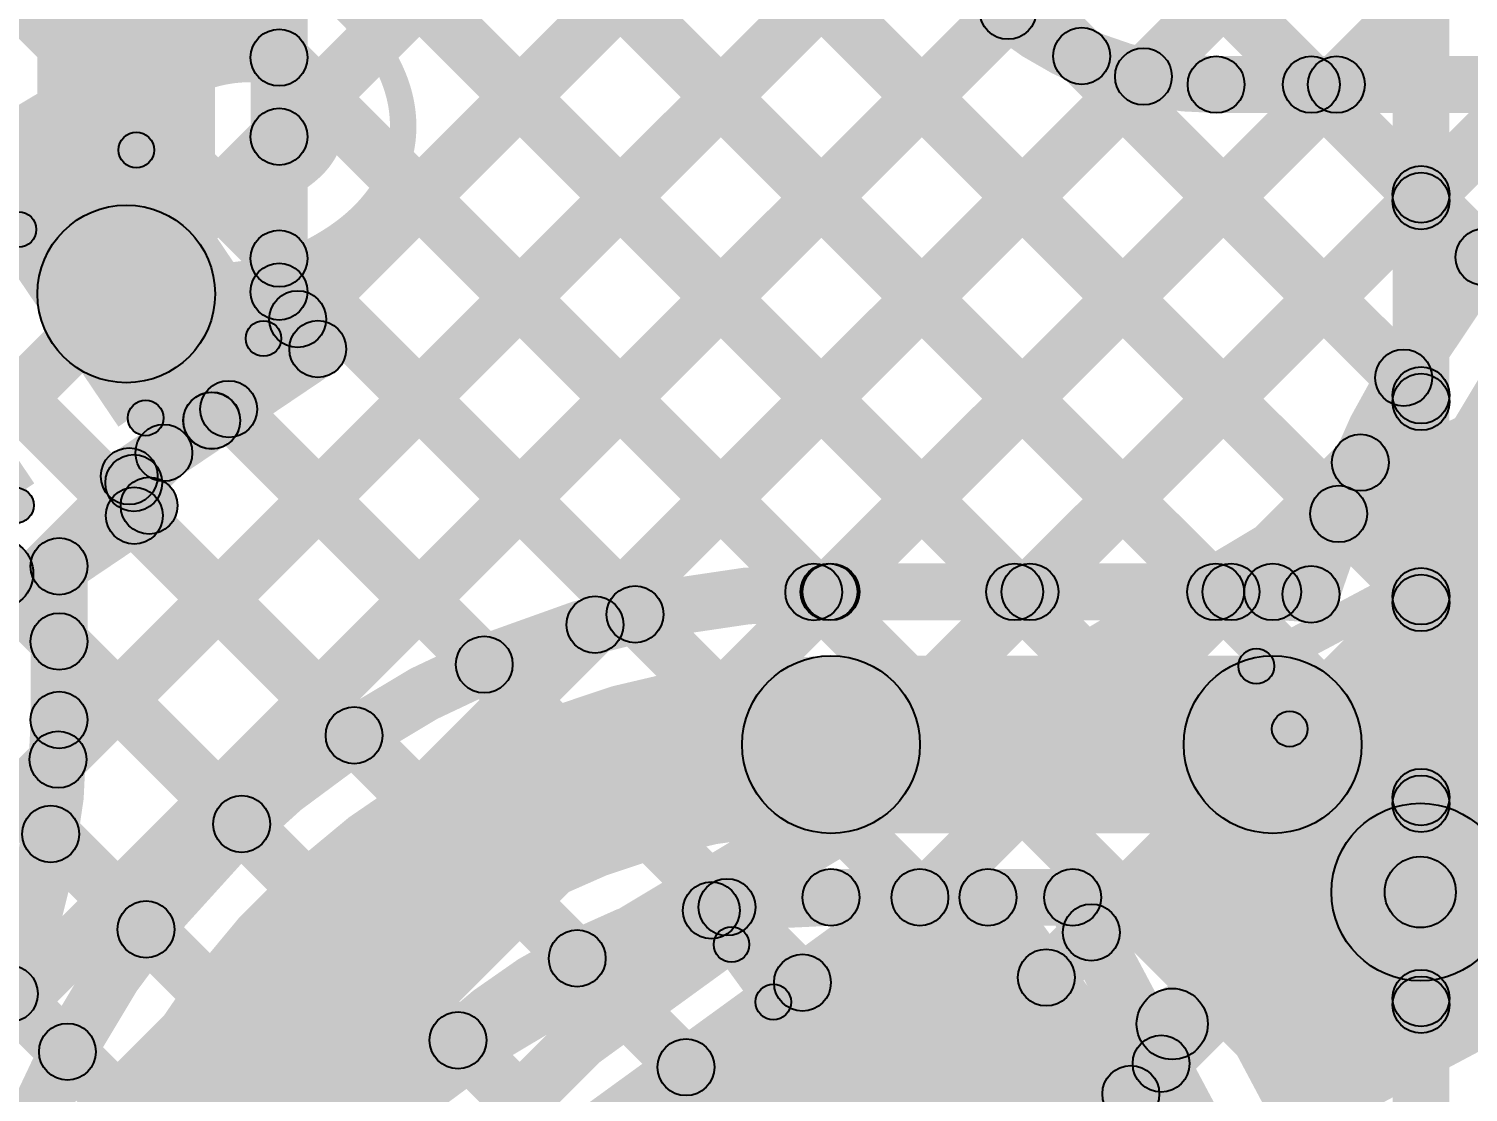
# Model space of a CAD drawing. Header units: millimetres. Extents: x -2.17 to 2.17, y -2.17 to 2.17.
# Drawn here: x -0.9004 to -0.6979, y 1.2414 to 1.3911 of the extents above; entities that cross this region are included whole.
import ezdxf

# ---------------------------------------------------------------- set-up
doc = ezdxf.new("R2010")
doc.units = ezdxf.units.MM
doc.header["$MEASUREMENT"] = 0
for name, color, linetype in [('BottomLayer', 5, 'Continuous'), ('Mechanical2', 216, 'Continuous'), ('TopLayer', 1, 'Continuous'), ('TopOverlay', 2, 'Continuous'), ('TopPaste', 8, 'Continuous'), ('TopSolder', 216, 'Continuous')]:
    doc.layers.add(name, color=color, linetype=linetype)

# ---------------------------------------------------------------- blocks, each defined once
blk = doc.blocks.new('WS2812B_M____168')
at = {"layer": 'TopLayer'}
blk.add_hatch(color=1, dxfattribs=at).paths.add_polyline_path([(0.03503945, -0.01141735), (0.09409455, -0.01141735), (0.09409455, -0.05078745), (0.03503945, -0.05078745)])
at = {"layer": 'TopOverlay'}
h = blk.add_hatch(color=2, dxfattribs=at)
edge = h.paths.add_edge_path()
edge.add_arc((0.0699998, -0.0600001), 0.0025, 0, 360)
for points in [[(0.07250019999799999, -0.07000000000000008), (0.06750020000200001, -0.07000019999999992), (0.06749980000200001, -0.06000019999999992), (0.07249979999799999, -0.06000000000000008)], [(0.07000019821428954, -0.06750010000000065), (0.07000020178571045, -0.07250009999999936), (-0.07000009821428954, -0.07250019999999936), (-0.07000010178571045, -0.06750020000000063)]]:
    blk.add_hatch(color=2, dxfattribs=at).paths.add_polyline_path(points)
h = blk.add_hatch(color=2, dxfattribs=at)
edge = h.paths.add_edge_path()
edge.add_arc((0.0700002, -0.0700001), 0.0025, 0, 360)
h = blk.add_hatch(color=2, dxfattribs=at)
edge = h.paths.add_edge_path()
edge.add_arc((0.0700002, -0.0700001), 0.0025, 0, 360)
at = {"layer": 'TopPaste'}
blk.add_hatch(color=8, dxfattribs=at).paths.add_polyline_path([(0.03503945, -0.01141735), (0.09409455, -0.01141735), (0.09409455, -0.05078745), (0.03503945, -0.05078745)])
at = {"layer": 'TopSolder'}
blk.add_hatch(color=216, dxfattribs=at).paths.add_polyline_path([(0.03103945, -0.00741735), (0.09809455, -0.00741735), (0.09809455, -0.05478745), (0.03103945, -0.05478745)])
at = {"layer": 'TopOverlay'}
for centre in [(0.0699998, -0.0600001), (0.0700002, -0.0700001), (0.0700002, -0.0700001)]:
    blk.add_circle(centre, 0.0025, dxfattribs=at)
blk = doc.blocks.new('WS2812B_M____169')
at = {"layer": 'TopLayer'}
blk.add_hatch(color=1, dxfattribs=at).paths.add_polyline_path([(-0.09409435, -0.01141735), (-0.03503925, -0.01141735), (-0.03503925, -0.05078745), (-0.09409435, -0.05078745)])
at = {"layer": 'TopOverlay'}
h = blk.add_hatch(color=2, dxfattribs=at)
edge = h.paths.add_edge_path()
edge.add_arc((-0.07, -0.06), 0.0025, 0, 360)
for points in [[(-0.067499900000125, -0.069999975), (-0.07249989999987501, -0.070000025), (-0.07249999999987501, -0.060000025), (-0.067500000000125, -0.059999975)], [(0.06999999821428443, -0.06749990000000064), (0.07000000178571557, -0.07249989999999935), (-0.06999989821428444, -0.07249999999999936), (-0.06999990178571557, -0.06750000000000064)]]:
    blk.add_hatch(color=2, dxfattribs=at).paths.add_polyline_path(points)
h = blk.add_hatch(color=2, dxfattribs=at)
edge = h.paths.add_edge_path()
edge.add_arc((-0.0699999, -0.07), 0.0025, 0, 360)
h = blk.add_hatch(color=2, dxfattribs=at)
edge = h.paths.add_edge_path()
edge.add_arc((-0.0699999, -0.07), 0.0025, 0, 360)
at = {"layer": 'TopPaste'}
blk.add_hatch(color=8, dxfattribs=at).paths.add_polyline_path([(-0.09409435, -0.01141735), (-0.03503925, -0.01141735), (-0.03503925, -0.05078745), (-0.09409435, -0.05078745)])
at = {"layer": 'TopSolder'}
blk.add_hatch(color=216, dxfattribs=at).paths.add_polyline_path([(-0.09809435, -0.00741735), (-0.03103925, -0.00741735), (-0.03103925, -0.05478745), (-0.09809435, -0.05478745)])
at = {"layer": 'TopOverlay'}
for centre in [(-0.07, -0.06), (-0.0699999, -0.07), (-0.0699999, -0.07)]:
    blk.add_circle(centre, 0.0025, dxfattribs=at)
blk = doc.blocks.new('C__0402_293')
at = {"layer": 'TopLayer'}
for points in [[(-0.0275, -0.0125), (-0.0275, 0.0125), (-0.009499999999999998, 0.0125), (-0.009500000000000001, -0.0125)], [(0.009499999999999998, -0.0125), (0.009500000000000001, 0.0125), (0.0275, 0.0125), (0.0275, -0.0125)]]:
    blk.add_hatch(color=1, dxfattribs=at).paths.add_polyline_path(points)
at = {"layer": 'TopOverlay'}
h = blk.add_hatch(color=2, dxfattribs=at)
edge = h.paths.add_edge_path()
edge.add_arc((-0.0310001, 0.016), 0.0025, 0, 360)
h = blk.add_hatch(color=2, dxfattribs=at)
edge = h.paths.add_edge_path()
edge.add_arc((-0.0310001, 0.016), 0.0025, 0, 360)
for points in [[(-0.0310001, 0.0135), (-0.0310001, 0.0185), (-0.011, 0.0185), (-0.011, 0.0135)], [(0.011, 0.0135), (0.011, 0.0185), (0.031, 0.0185), (0.031, 0.0135)], [(-0.03350009999998779, 0.0159999921875), (-0.02850010000001221, 0.0160000078125), (-0.02850000000001221, -0.0159999921875), (-0.0334999999999878, -0.0160000078125)], [(0.02850000000001221, 0.0159999921875), (0.0334999999999878, 0.0160000078125), (0.03350009999998779, -0.0159999921875), (0.02850010000001221, -0.0160000078125)], [(-0.031, -0.0185), (-0.031, -0.0135), (-0.011, -0.0135), (-0.011, -0.0185)], [(0.011, -0.0185), (0.011, -0.0135), (0.0310001, -0.0135), (0.0310001, -0.0185)]]:
    blk.add_hatch(color=2, dxfattribs=at).paths.add_polyline_path(points)
h = blk.add_hatch(color=2, dxfattribs=at)
edge = h.paths.add_edge_path()
edge.add_arc((-0.011, 0.016), 0.0025, 0, 360)
h = blk.add_hatch(color=2, dxfattribs=at)
edge = h.paths.add_edge_path()
edge.add_arc((0.011, 0.016), 0.0025, 0, 360)
h = blk.add_hatch(color=2, dxfattribs=at)
edge = h.paths.add_edge_path()
edge.add_arc((0.031, 0.016), 0.0025, 0, 360)
h = blk.add_hatch(color=2, dxfattribs=at)
edge = h.paths.add_edge_path()
edge.add_arc((0.031, 0.016), 0.0025, 0, 360)
h = blk.add_hatch(color=2, dxfattribs=at)
edge = h.paths.add_edge_path()
edge.add_arc((-0.031, -0.016), 0.0025, 0, 360)
h = blk.add_hatch(color=2, dxfattribs=at)
edge = h.paths.add_edge_path()
edge.add_arc((-0.031, -0.016), 0.0025, 0, 360)
h = blk.add_hatch(color=2, dxfattribs=at)
edge = h.paths.add_edge_path()
edge.add_arc((-0.011, -0.016), 0.0025, 0, 360)
h = blk.add_hatch(color=2, dxfattribs=at)
edge = h.paths.add_edge_path()
edge.add_arc((0.011, -0.016), 0.0025, 0, 360)
h = blk.add_hatch(color=2, dxfattribs=at)
edge = h.paths.add_edge_path()
edge.add_arc((0.0310001, -0.016), 0.0025, 0, 360)
h = blk.add_hatch(color=2, dxfattribs=at)
edge = h.paths.add_edge_path()
edge.add_arc((0.0310001, -0.016), 0.0025, 0, 360)
at = {"layer": 'TopPaste'}
for points in [[(-0.0275, -0.0125), (-0.0275, 0.0125), (-0.009499999999999998, 0.0125), (-0.009500000000000001, -0.0125)], [(0.009499999999999998, -0.0125), (0.009500000000000001, 0.0125), (0.0275, 0.0125), (0.0275, -0.0125)]]:
    blk.add_hatch(color=8, dxfattribs=at).paths.add_polyline_path(points)
at = {"layer": 'TopSolder'}
for points in [[(-0.0298622, -0.0148622), (-0.0298622, 0.0148622), (-0.007137799999999999, 0.0148622), (-0.007137800000000001, -0.0148622)], [(0.007137799999999999, -0.0148622), (0.007137800000000001, 0.0148622), (0.0298622, 0.0148622), (0.0298622, -0.0148622)]]:
    blk.add_hatch(color=216, dxfattribs=at).paths.add_polyline_path(points)
at = {"layer": 'TopOverlay'}
for centre in [(-0.0310001, 0.016), (-0.0310001, 0.016), (-0.011, 0.016), (0.011, 0.016), (0.031, 0.016), (0.031, 0.016), (-0.031, -0.016), (-0.031, -0.016), (-0.011, -0.016), (0.011, -0.016), (0.0310001, -0.016), (0.0310001, -0.016)]:
    blk.add_circle(centre, 0.0025, dxfattribs=at)

msp = doc.modelspace()

# ---------------------------------------------------------------- hatches: boundary and pattern name
at = {"layer": 'BottomLayer'}
for points in [[(-1.117510872875254, 1.033006072875254), (-1.123167727124746, 1.038662927124746), (-0.1057093271247462, 2.056121327124746), (-0.1000524728752538, 2.050464472875254)], [(-1.113200772875254, 1.065600472875254), (-1.118857627124746, 1.071257327124746), (-0.1376671271247462, 2.052447827124746), (-0.1320102728752538, 2.046790972875254)], [(-1.121923272875254, 1.085162272875254), (-1.127580127124746, 1.090819127124746), (-0.1696249271247462, 2.048774327124746), (-0.1639680728752538, 2.043117472875254)], [(-1.144286372875254, 1.091083472875254), (-1.149943227124746, 1.096740327124746), (-0.2015827271247462, 2.045100827124746), (-0.1959258728752538, 2.039443972875254)], [(-1.971593072875254, 0.2920610728752538), (-1.977249927124746, 0.2977179271247462), (-0.2335405271247462, 2.041427327124746), (-0.2278836728752538, 2.035770472875254)], [(-1.080539027124746, 1.738142372875254), (-1.074882172875254, 1.743799227124746), (-0.7016715728752538, 1.370588627124746), (-0.7073284271247462, 1.364931772875254)], [(-1.098777527124746, 1.728096572875254), (-1.093120672875254, 1.733753427124746), (-0.7016715728752538, 1.342304327124746), (-0.7073284271247462, 1.336647472875254)], [(-1.117016027124746, 1.718050772875254), (-1.111359172875254, 1.723707627124746), (-0.7016715728752538, 1.314020027124746), (-0.7073284271247462, 1.308363172875254)], [(-1.133520927124746, 1.706271372875254), (-1.127864072875254, 1.711928227124746), (-0.7016715728752538, 1.285735727124746), (-0.7073284271247462, 1.280078872875254)], [(-1.149520127124746, 1.693986272875254), (-1.143863272875254, 1.699643127124746), (-0.7016715728752538, 1.257451427124746), (-0.7073284271247462, 1.251794572875254)], [(-1.165519327124746, 1.681701172875254), (-1.159862472875254, 1.687358027124746), (-0.7016715728752538, 1.229167127124746), (-0.7073284271247462, 1.223510272875254)], [(-1.181518527124746, 1.669416072875254), (-1.175861672875254, 1.675072927124746), (-0.7016715728752538, 1.200882827124746), (-0.7073284271247462, 1.195225972875254)], [(-1.197517727124746, 1.657130972875254), (-1.191860872875254, 1.662787827124746), (-0.7016715728752538, 1.172598527124746), (-0.7073284271247462, 1.166941672875254)], [(-1.213516927124746, 1.644845872875254), (-1.207860072875254, 1.650502727124746), (-0.7016715728752538, 1.144314227124746), (-0.7073284271247462, 1.138657372875254)], [(-1.229516127124746, 1.632560772875254), (-1.223859272875254, 1.638217627124746), (-0.7063595728752539, 1.120717927124746), (-0.7120164271247461, 1.115061072875254)], [(-1.245515327124746, 1.620275672875254), (-1.239858472875254, 1.625932527124746), (-0.7272675728752539, 1.113341627124746), (-0.7329244271247461, 1.107684772875254)], [(-1.261514527124746, 1.607990572875254), (-1.255857672875254, 1.613647427124746), (-0.7325373728752539, 1.090327127124746), (-0.7381942271247461, 1.084670272875254)], [(-0.7005, 1.1213895), (-0.7085, 1.1213895), (-0.7085, 1.4413895), (-0.7005, 1.4413895)], [(-1.100688172875254, 1.021544472875254), (-1.106345027124746, 1.027201327124746), (-0.7073284271247462, 1.426217927124746), (-0.7016715728752538, 1.420561072875254)], [(-1.084696172875254, 1.009252172875254), (-1.090353027124746, 1.014909027124746), (-0.7073284271247462, 1.397933627124746), (-0.7016715728752538, 1.392276772875254)], [(-1.773602972875254, 0.2920610728752538), (-1.779259827124746, 0.2977179271247462), (-0.7073284271247462, 1.369649327124746), (-0.7016715728752538, 1.363992472875254)], [(-1.745318672875254, 0.2920610728752538), (-1.750975527124746, 0.2977179271247462), (-0.7073284271247462, 1.341365027124746), (-0.7016715728752538, 1.335708172875254)], [(-1.717034372875254, 0.2920610728752538), (-1.722691227124746, 0.2977179271247462), (-0.7073284271247462, 1.313080727124746), (-0.7016715728752538, 1.307423872875254)], [(-1.688750072875254, 0.2920610728752538), (-1.694406927124746, 0.2977179271247462), (-0.7073284271247462, 1.284796427124746), (-0.7016715728752538, 1.279139572875254)], [(-1.660465772875254, 0.2920610728752538), (-1.666122627124746, 0.2977179271247462), (-0.7073284271247462, 1.256512127124746), (-0.7016715728752538, 1.250855272875254)]]:
    msp.add_hatch(color=5, dxfattribs=at).paths.add_polyline_path(points)
h = msp.add_hatch(color=5, dxfattribs=at)
edge = h.paths.add_edge_path()
edge.add_arc((-0.7045, 1.3677602), 0.004, 0, 360)
h = msp.add_hatch(color=5, dxfattribs=at)
edge = h.paths.add_edge_path()
edge.add_arc((-0.7045, 1.3668209), 0.004, 0, 360)
h = msp.add_hatch(color=5, dxfattribs=at)
edge = h.paths.add_edge_path()
edge.add_arc((-0.7045, 1.3394759), 0.004, 0, 360)
h = msp.add_hatch(color=5, dxfattribs=at)
edge = h.paths.add_edge_path()
edge.add_arc((-0.7045, 1.3385366), 0.004, 0, 360)
h = msp.add_hatch(color=5, dxfattribs=at)
edge = h.paths.add_edge_path()
edge.add_arc((-0.7045, 1.3111916), 0.004, 0, 360)
h = msp.add_hatch(color=5, dxfattribs=at)
edge = h.paths.add_edge_path()
edge.add_arc((-0.7045, 1.3102523), 0.004, 0, 360)
h = msp.add_hatch(color=5, dxfattribs=at)
edge = h.paths.add_edge_path()
edge.add_arc((-0.7045, 1.2829073), 0.004, 0, 360)
h = msp.add_hatch(color=5, dxfattribs=at)
edge = h.paths.add_edge_path()
edge.add_arc((-0.7045, 1.281968), 0.004, 0, 360)
h = msp.add_hatch(color=5, dxfattribs=at)
edge = h.paths.add_edge_path()
edge.add_arc((-0.7045, 1.254623), 0.004, 0, 360)
h = msp.add_hatch(color=5, dxfattribs=at)
edge = h.paths.add_edge_path()
edge.add_arc((-0.7045, 1.2536837), 0.004, 0, 360)
at = {"layer": 'TopLayer'}
for points in [[(-0.8623343728752538, 1.373035472875254), (-0.8679912271247462, 1.378692327124746), (-0.8091324271247461, 1.437551127124746), (-0.8034755728752538, 1.431894272875254)], [(-0.8563104271247461, 1.429061072875254), (-0.8506535728752539, 1.434717927124746), (-0.7305631728752539, 1.314627527124746), (-0.7362200271247461, 1.308970672875254)], [(-0.8282273271247461, 1.429262272875254), (-0.8225704728752539, 1.434919127124746), (-0.7132560728752538, 1.325604727124746), (-0.7189129271247462, 1.319947872875254)], [(-0.8597284728752539, 1.347357072875254), (-0.8653853271247461, 1.353013927124746), (-0.7867449271247462, 1.431654327124746), (-0.7810880728752538, 1.425997472875254)], [(-0.8741628, 1.3537346), (-0.8991628, 1.3537346), (-0.8991628, 1.425973), (-0.8741628, 1.425973)], [(-0.8611628, 1.3540488), (-0.8691628, 1.3540488), (-0.8691628, 1.425973), (-0.8611628, 1.425973)], [(-0.8679912271247462, 1.412457572875254), (-0.8623343728752538, 1.418114427124746), (-0.7588474728752539, 1.314627527124746), (-0.7645043271247461, 1.308970672875254)], [(-0.8934269728752539, 1.285374272875254), (-0.8990838271247461, 1.291031127124746), (-0.7779604271247461, 1.412154527124746), (-0.7723035728752539, 1.406497672875254)], [(-0.9016704728752538, 1.248846472875254), (-0.9073273271247462, 1.254503327124746), (-0.7654325271247462, 1.396398127124746), (-0.7597756728752538, 1.390741272875254)], [(-0.8679912271247462, 1.384173272875254), (-0.8623343728752538, 1.389830127124746), (-0.7871076728752538, 1.314603427124746), (-0.7927645271247461, 1.308946572875254)], [(-0.7550714271247462, 1.384390672875254), (-0.7494145728752538, 1.390047527124746), (-0.7041250728752538, 1.344758027124746), (-0.7097819271247462, 1.339101172875254)], [(-0.8178847728752539, 1.304347872875254), (-0.8235416271247461, 1.310004727124746), (-0.7463810271247462, 1.387165327124746), (-0.7407241728752538, 1.381508472875254)], [(-0.7849779728752538, 1.308970372875254), (-0.7906348271247462, 1.314627227124746), (-0.7192343271247461, 1.386027727124746), (-0.7135774728752539, 1.380370872875254)], [(-0.7566933728752538, 1.308970672875254), (-0.7623502271247461, 1.314627527124746), (-0.6909500271247462, 1.386027727124746), (-0.6852931728752538, 1.380370872875254)], [(-0.7333295, 1.3791993), (-0.7333295, 1.3871993), (-0.6719548, 1.3871993), (-0.6719548, 1.3791993)], [(-0.7227673271247461, 1.380370872875254), (-0.7171104728752539, 1.386027727124746), (-0.6928235728752539, 1.361740827124746), (-0.6984804271247461, 1.356083972875254)], [(-0.8679912271247462, 1.355888972875254), (-0.8623343728752538, 1.361545827124746), (-0.8122489728752539, 1.311460427124746), (-0.8179058271247461, 1.305803572875254)], [(-0.8684789516720686, 1.351812030434793), (-0.8618466483279313, 1.356285569565207), (-0.8564013483279314, 1.348212569565207), (-0.8630336516720686, 1.343739030434793)], [(-0.8723911118451674, 1.332602360866851), (-0.8768646881548326, 1.339234639133149), (-0.8619542881548327, 1.349291939133149), (-0.8574807118451674, 1.342659660866851)], [(-0.8840099129642088, 1.32476536011204), (-0.8884834870357912, 1.331397639887959), (-0.8768890870357912, 1.33921823988796), (-0.8724155129642088, 1.33258596011204)], [(-0.8750797271247461, 1.334693172875254), (-0.8694228728752539, 1.340350027124746), (-0.8334753728752539, 1.304402527124746), (-0.8391322271247461, 1.298745672875254)], [(-0.8827794728752538, 1.324306072875254), (-0.8884363271247462, 1.329962927124746), (-0.8842030271247462, 1.334196227124746), (-0.8785461728752538, 1.328539372875254)], [(-0.7284090728752538, 1.308970672875254), (-0.7340659271247462, 1.314627527124746), (-0.7158678271247462, 1.332825627124746), (-0.7102109728752538, 1.327168772875254)], [(-0.8895628401668882, 1.325844713377733), (-0.8829305598331117, 1.330318286622267), (-0.8801345598331118, 1.326173086622267), (-0.8867668401668882, 1.321699513377733)], [(-0.8938772290523002, 1.312078649260433), (-0.8983507709476998, 1.318710950739566), (-0.8856874709476998, 1.327252450739566), (-0.8812139290523002, 1.320620149260433)], [(-0.8883690271247462, 1.319698172875254), (-0.8827121728752538, 1.325355027124746), (-0.8517807728752539, 1.294423627124746), (-0.8574376271247461, 1.288766772875254)], [(-0.892114, 1.2937755), (-0.900114, 1.2937755), (-0.900114, 1.3153948), (-0.892114, 1.3153948)], [(-0.7875172, 1.3077991), (-0.7875172, 1.3157991), (-0.7253712, 1.3157991), (-0.7253712, 1.3077991)], [(-0.8989424271247461, 1.301987272875254), (-0.8932855728752539, 1.307644127124746), (-0.8675913728752539, 1.281949927124746), (-0.8732482271247461, 1.276293072875254)], [(-0.7875172, 1.2777991), (-0.7875172, 1.3027991), (-0.7253712, 1.3027991), (-0.7253712, 1.2777991)], [(-0.7022636452787787, 1.265124160391285), (-0.7069583547212214, 1.273953639608715), (-0.6720576547212214, 1.292510639608715), (-0.6673629452787787, 1.283681160391285)], [(-0.9001229271247462, 1.274883472875254), (-0.8944660728752538, 1.280540327124746), (-0.8810536728752538, 1.267127927124746), (-0.8867105271247462, 1.261471072875254)], [(-0.7371643452787787, 1.246567160391285), (-0.7418590547212214, 1.255396639608715), (-0.7069583547212214, 1.273953639608715), (-0.7022636452787787, 1.265124160391285)], [(-0.8287249612543323, 1.224828030377971), (-0.8334272387456678, 1.231300169622029), (-0.7773602387456677, 1.272035169622029), (-0.7726579612543322, 1.265563030377971)], [(-0.7875172, 1.2647991), (-0.7875172, 1.2727991), (-0.7750091, 1.2727991), (-0.7750091, 1.2647991)], [(-0.7654263, 1.2647991), (-0.7654263, 1.2727991), (-0.7535157, 1.2727991), (-0.7535157, 1.2647991)], [(-0.8613634728752538, 1.204300572875254), (-0.8670203271247462, 1.209957427124746), (-0.8071755271247462, 1.269802227124746), (-0.8015186728752538, 1.264145372875254)], [(-0.8049809271247461, 1.264594372875254), (-0.7993240728752539, 1.270251227124746), (-0.7886990728752539, 1.259626227124746), (-0.7943559271247461, 1.253969372875254)], [(-0.7686623687807924, 1.266447960096468), (-0.7621902312192076, 1.271150239903532), (-0.7388698312192076, 1.239052439903532), (-0.7453419687807924, 1.234350160096468)], [(-0.7570474922269386, 1.266921217238554), (-0.7499839077730615, 1.270676982761446), (-0.7325326077730615, 1.237855782761446), (-0.7395961922269385, 1.234100017238554)], [(-0.7544034728752539, 1.254691972875254), (-0.7600603271247461, 1.260348827124746), (-0.7537189271247462, 1.266690227124746), (-0.7480620728752538, 1.261033372875254)], [(-0.8260512271247461, 1.257380372875254), (-0.8203943728752539, 1.263037227124746), (-0.8050811728752538, 1.247724027124746), (-0.8107380271247462, 1.242067172875254)], [(-0.9059248271247461, 1.252401072875254), (-0.9002679728752538, 1.258057927124746), (-0.8921094728752539, 1.249899427124746), (-0.8977663271247461, 1.244242572875254)], [(-0.8428146271247462, 1.245859472875254), (-0.8371577728752538, 1.251516327124746), (-0.8214631728752538, 1.235821727124746), (-0.8271200271247462, 1.230164872875254)], [(-0.7425011728752539, 1.238309972875254), (-0.7481580271247461, 1.243966827124746), (-0.7439005271247462, 1.248224327124746), (-0.7382436728752538, 1.242567472875254)]]:
    msp.add_hatch(color=1, dxfattribs=at).paths.add_polyline_path(points)
h = msp.add_hatch(color=1, dxfattribs=at)
edge = h.paths.add_edge_path()
edge.add_arc((-0.7626041, 1.3935697), 0.004, 0, 360)
h = msp.add_hatch(color=1, dxfattribs=at)
edge = h.paths.add_edge_path()
edge.add_arc((-0.8651628, 1.3870017), 0.004, 0, 360)
h = msp.add_hatch(color=1, dxfattribs=at)
edge = h.paths.add_edge_path()
edge.add_arc((-0.752243, 1.3872191), 0.004, 0, 360)
h = msp.add_hatch(color=1, dxfattribs=at)
edge = h.paths.add_edge_path()
edge.add_arc((-0.7435526, 1.3843369), 0.004, 0, 360)
h = msp.add_hatch(color=1, dxfattribs=at)
edge = h.paths.add_edge_path()
edge.add_arc((-0.7333295, 1.3831993), 0.004, 0, 360)
h = msp.add_hatch(color=1, dxfattribs=at)
edge = h.paths.add_edge_path()
edge.add_arc((-0.7333295, 1.3831993), 0.004, 0, 360)
h = msp.add_hatch(color=1, dxfattribs=at)
edge = h.paths.add_edge_path()
edge.add_arc((-0.7199389, 1.3831993), 0.004, 0, 360)
h = msp.add_hatch(color=1, dxfattribs=at)
edge = h.paths.add_edge_path()
edge.add_arc((-0.7164059, 1.3831993), 0.004, 0, 360)
h = msp.add_hatch(color=1, dxfattribs=at)
edge = h.paths.add_edge_path()
edge.add_arc((-0.8651628, 1.3758639), 0.004, 0, 360)
h = msp.add_hatch(color=1, dxfattribs=at)
edge = h.paths.add_edge_path()
edge.add_arc((-0.8866628, 1.3537346), 0.0125, 0, 360)
h = msp.add_hatch(color=1, dxfattribs=at)
edge = h.paths.add_edge_path()
edge.add_arc((-0.695652, 1.3589124), 0.004, 0, 360)
h = msp.add_hatch(color=1, dxfattribs=at)
edge = h.paths.add_edge_path()
edge.add_arc((-0.8651628, 1.3587174), 0.004, 0, 360)
h = msp.add_hatch(color=1, dxfattribs=at)
edge = h.paths.add_edge_path()
edge.add_arc((-0.8651628, 1.3540488), 0.004, 0, 360)
h = msp.add_hatch(color=1, dxfattribs=at)
edge = h.paths.add_edge_path()
edge.add_arc((-0.8651628, 1.3540488), 0.004, 0, 360)
h = msp.add_hatch(color=1, dxfattribs=at)
edge = h.paths.add_edge_path()
edge.add_arc((-0.8625569, 1.3501855), 0.004, 0, 360)
h = msp.add_hatch(color=1, dxfattribs=at)
edge = h.paths.add_edge_path()
edge.add_arc((-0.8597175, 1.3459758), 0.004, 0, 360)
h = msp.add_hatch(color=1, dxfattribs=at)
edge = h.paths.add_edge_path()
edge.add_arc((-0.8597175, 1.3459758), 0.004, 0, 360)
h = msp.add_hatch(color=1, dxfattribs=at)
edge = h.paths.add_edge_path()
edge.add_arc((-0.7069535, 1.3419296), 0.004, 0, 360)
h = msp.add_hatch(color=1, dxfattribs=at)
edge = h.paths.add_edge_path()
edge.add_arc((-0.8722513, 1.3375216), 0.004, 0, 360)
h = msp.add_hatch(color=1, dxfattribs=at)
edge = h.paths.add_edge_path()
edge.add_arc((-0.8746523, 1.3359021), 0.004, 0, 360)
h = msp.add_hatch(color=1, dxfattribs=at)
edge = h.paths.add_edge_path()
edge.add_arc((-0.8746279, 1.3359185), 0.004, 0, 360)
h = msp.add_hatch(color=1, dxfattribs=at)
edge = h.paths.add_edge_path()
edge.add_arc((-0.8813746, 1.3313678), 0.004, 0, 360)
h = msp.add_hatch(color=1, dxfattribs=at)
edge = h.paths.add_edge_path()
edge.add_arc((-0.7130394, 1.3299972), 0.004, 0, 360)
h = msp.add_hatch(color=1, dxfattribs=at)
edge = h.paths.add_edge_path()
edge.add_arc((-0.8862467, 1.3280815), 0.004, 0, 360)
h = msp.add_hatch(color=1, dxfattribs=at)
edge = h.paths.add_edge_path()
edge.add_arc((-0.8862467, 1.3280815), 0.004, 0, 360)
h = msp.add_hatch(color=1, dxfattribs=at)
edge = h.paths.add_edge_path()
edge.add_arc((-0.8856079, 1.3271345), 0.004, 0, 360)
h = msp.add_hatch(color=1, dxfattribs=at)
edge = h.paths.add_edge_path()
edge.add_arc((-0.8855406, 1.3225266), 0.004, 0, 360)
h = msp.add_hatch(color=1, dxfattribs=at)
edge = h.paths.add_edge_path()
edge.add_arc((-0.8834507, 1.3239363), 0.004, 0, 360)
h = msp.add_hatch(color=1, dxfattribs=at)
edge = h.paths.add_edge_path()
edge.add_arc((-0.8834507, 1.3239363), 0.004, 0, 360)
h = msp.add_hatch(color=1, dxfattribs=at)
edge = h.paths.add_edge_path()
edge.add_arc((-0.7160845, 1.3227763), 0.004, 0, 360)
h = msp.add_hatch(color=1, dxfattribs=at)
edge = h.paths.add_edge_path()
edge.add_arc((-0.9047554, 1.3143911), 0.005, 0, 360)
h = msp.add_hatch(color=1, dxfattribs=at)
edge = h.paths.add_edge_path()
edge.add_arc((-0.896114, 1.3153948), 0.004, 0, 360)
h = msp.add_hatch(color=1, dxfattribs=at)
edge = h.paths.add_edge_path()
edge.add_arc((-0.896114, 1.3153948), 0.004, 0, 360)
h = msp.add_hatch(color=1, dxfattribs=at)
edge = h.paths.add_edge_path()
edge.add_arc((-0.7899361, 1.311775), 0.004, 0, 360)
h = msp.add_hatch(color=1, dxfattribs=at)
edge = h.paths.add_edge_path()
edge.add_arc((-0.7878064, 1.3117988), 0.004, 0, 360)
h = msp.add_hatch(color=1, dxfattribs=at)
edge = h.paths.add_edge_path()
edge.add_arc((-0.7875172, 1.3117991), 0.004, 0, 360)
h = msp.add_hatch(color=1, dxfattribs=at)
edge = h.paths.add_edge_path()
edge.add_arc((-0.7875172, 1.3117991), 0.004, 0, 360)
h = msp.add_hatch(color=1, dxfattribs=at)
edge = h.paths.add_edge_path()
edge.add_arc((-0.7616759, 1.3117991), 0.004, 0, 360)
h = msp.add_hatch(color=1, dxfattribs=at)
edge = h.paths.add_edge_path()
edge.add_arc((-0.7595218, 1.3117991), 0.004, 0, 360)
h = msp.add_hatch(color=1, dxfattribs=at)
edge = h.paths.add_edge_path()
edge.add_arc((-0.7333916, 1.3117991), 0.004, 0, 360)
h = msp.add_hatch(color=1, dxfattribs=at)
edge = h.paths.add_edge_path()
edge.add_arc((-0.7312375, 1.3117991), 0.004, 0, 360)
h = msp.add_hatch(color=1, dxfattribs=at)
edge = h.paths.add_edge_path()
edge.add_arc((-0.7253712, 1.3117991), 0.004, 0, 360)
h = msp.add_hatch(color=1, dxfattribs=at)
edge = h.paths.add_edge_path()
edge.add_arc((-0.7253712, 1.3117991), 0.004, 0, 360)
h = msp.add_hatch(color=1, dxfattribs=at)
edge = h.paths.add_edge_path()
edge.add_arc((-0.7199804, 1.3114539), 0.004, 0, 360)
h = msp.add_hatch(color=1, dxfattribs=at)
edge = h.paths.add_edge_path()
edge.add_arc((-0.7199804, 1.3114539), 0.004, 0, 360)
h = msp.add_hatch(color=1, dxfattribs=at)
edge = h.paths.add_edge_path()
edge.add_arc((-0.8150774, 1.308632), 0.004, 0, 360)
h = msp.add_hatch(color=1, dxfattribs=at)
edge = h.paths.add_edge_path()
edge.add_arc((-0.8207132, 1.3071763), 0.004, 0, 360)
h = msp.add_hatch(color=1, dxfattribs=at)
edge = h.paths.add_edge_path()
edge.add_arc((-0.896114, 1.3048157), 0.004, 0, 360)
h = msp.add_hatch(color=1, dxfattribs=at)
edge = h.paths.add_edge_path()
edge.add_arc((-0.8363038, 1.3015741), 0.004, 0, 360)
h = msp.add_hatch(color=1, dxfattribs=at)
edge = h.paths.add_edge_path()
edge.add_arc((-0.7875172, 1.2902991), 0.0125, 0, 360)
h = msp.add_hatch(color=1, dxfattribs=at)
edge = h.paths.add_edge_path()
edge.add_arc((-0.7875172, 1.2902991), 0.0125, 0, 360)
h = msp.add_hatch(color=1, dxfattribs=at)
edge = h.paths.add_edge_path()
edge.add_arc((-0.7253712, 1.2902991), 0.0125, 0, 360)
h = msp.add_hatch(color=1, dxfattribs=at)
edge = h.paths.add_edge_path()
edge.add_arc((-0.7253712, 1.2902991), 0.0125, 0, 360)
h = msp.add_hatch(color=1, dxfattribs=at)
edge = h.paths.add_edge_path()
edge.add_arc((-0.896114, 1.2937755), 0.004, 0, 360)
h = msp.add_hatch(color=1, dxfattribs=at)
edge = h.paths.add_edge_path()
edge.add_arc((-0.896114, 1.2937755), 0.004, 0, 360)
h = msp.add_hatch(color=1, dxfattribs=at)
edge = h.paths.add_edge_path()
edge.add_arc((-0.8546092, 1.2915952), 0.004, 0, 360)
h = msp.add_hatch(color=1, dxfattribs=at)
edge = h.paths.add_edge_path()
edge.add_arc((-0.8962554, 1.2882027), 0.004, 0, 360)
h = msp.add_hatch(color=1, dxfattribs=at)
edge = h.paths.add_edge_path()
edge.add_arc((-0.8704198, 1.2791215), 0.004, 0, 360)
h = msp.add_hatch(color=1, dxfattribs=at)
edge = h.paths.add_edge_path()
edge.add_arc((-0.704611, 1.2695389), 0.0125, 0, 360)
h = msp.add_hatch(color=1, dxfattribs=at)
edge = h.paths.add_edge_path()
edge.add_arc((-0.704611, 1.2695389), 0.0125, 0, 360)
h = msp.add_hatch(color=1, dxfattribs=at)
edge = h.paths.add_edge_path()
edge.add_arc((-0.8972945, 1.2777119), 0.004, 0, 360)
h = msp.add_hatch(color=1, dxfattribs=at)
edge = h.paths.add_edge_path()
edge.add_arc((-0.704611, 1.2695389), 0.005, 0, 360)
h = msp.add_hatch(color=1, dxfattribs=at)
edge = h.paths.add_edge_path()
edge.add_arc((-0.704611, 1.2695389), 0.005, 0, 360)
h = msp.add_hatch(color=1, dxfattribs=at)
edge = h.paths.add_edge_path()
edge.add_arc((-0.7875172, 1.2687991), 0.004, 0, 360)
h = msp.add_hatch(color=1, dxfattribs=at)
edge = h.paths.add_edge_path()
edge.add_arc((-0.7875172, 1.2687991), 0.004, 0, 360)
h = msp.add_hatch(color=1, dxfattribs=at)
edge = h.paths.add_edge_path()
edge.add_arc((-0.7750091, 1.2687991), 0.004, 0, 360)
h = msp.add_hatch(color=1, dxfattribs=at)
edge = h.paths.add_edge_path()
edge.add_arc((-0.7750091, 1.2687991), 0.004, 0, 360)
h = msp.add_hatch(color=1, dxfattribs=at)
edge = h.paths.add_edge_path()
edge.add_arc((-0.7654263, 1.2687991), 0.004, 0, 360)
h = msp.add_hatch(color=1, dxfattribs=at)
edge = h.paths.add_edge_path()
edge.add_arc((-0.7654263, 1.2687991), 0.004, 0, 360)
h = msp.add_hatch(color=1, dxfattribs=at)
edge = h.paths.add_edge_path()
edge.add_arc((-0.7535157, 1.2687991), 0.004, 0, 360)
h = msp.add_hatch(color=1, dxfattribs=at)
edge = h.paths.add_edge_path()
edge.add_arc((-0.7535157, 1.2687991), 0.004, 0, 360)
h = msp.add_hatch(color=1, dxfattribs=at)
edge = h.paths.add_edge_path()
edge.add_arc((-0.8043471, 1.2669738), 0.004, 0, 360)
h = msp.add_hatch(color=1, dxfattribs=at)
edge = h.paths.add_edge_path()
edge.add_arc((-0.8021525, 1.2674228), 0.004, 0, 360)
h = msp.add_hatch(color=1, dxfattribs=at)
edge = h.paths.add_edge_path()
edge.add_arc((-0.8838821, 1.2642995), 0.004, 0, 360)
h = msp.add_hatch(color=1, dxfattribs=at)
edge = h.paths.add_edge_path()
edge.add_arc((-0.7508905, 1.2638618), 0.004, 0, 360)
h = msp.add_hatch(color=1, dxfattribs=at)
edge = h.paths.add_edge_path()
edge.add_arc((-0.8232228, 1.2602088), 0.004, 0, 360)
h = msp.add_hatch(color=1, dxfattribs=at)
edge = h.paths.add_edge_path()
edge.add_arc((-0.7915275, 1.2567978), 0.004, 0, 360)
h = msp.add_hatch(color=1, dxfattribs=at)
edge = h.paths.add_edge_path()
edge.add_arc((-0.7572319, 1.2575204), 0.004, 0, 360)
h = msp.add_hatch(color=1, dxfattribs=at)
edge = h.paths.add_edge_path()
edge.add_arc((-0.9030964, 1.2552295), 0.004, 0, 360)
h = msp.add_hatch(color=1, dxfattribs=at)
edge = h.paths.add_edge_path()
edge.add_arc((-0.7395117, 1.2509819), 0.005, 0, 360)
h = msp.add_hatch(color=1, dxfattribs=at)
edge = h.paths.add_edge_path()
edge.add_arc((-0.8399862, 1.2486879), 0.004, 0, 360)
h = msp.add_hatch(color=1, dxfattribs=at)
edge = h.paths.add_edge_path()
edge.add_arc((-0.8949379, 1.247071), 0.004, 0, 360)
h = msp.add_hatch(color=1, dxfattribs=at)
edge = h.paths.add_edge_path()
edge.add_arc((-0.8079096, 1.2448956), 0.004, 0, 360)
h = msp.add_hatch(color=1, dxfattribs=at)
edge = h.paths.add_edge_path()
edge.add_arc((-0.7410721, 1.2453959), 0.004, 0, 360)
h = msp.add_hatch(color=1, dxfattribs=at)
edge = h.paths.add_edge_path()
edge.add_arc((-0.7453296, 1.2411384), 0.004, 0, 360)

# ---------------------------------------------------------------- linework, layer by layer
at = {"layer": 'BottomLayer'}
for centre in [(-0.7045, 1.3677602), (-0.7045, 1.3668209), (-0.7045, 1.3394759), (-0.7045, 1.3385366), (-0.7045, 1.3111916), (-0.7045, 1.3102523), (-0.7045, 1.2829073), (-0.7045, 1.281968), (-0.7045, 1.254623), (-0.7045, 1.2536837)]:
    msp.add_circle(centre, 0.004, dxfattribs=at)
at = {"layer": 'Mechanical2', "const_width": 0.01}
for points in [[(2.1653543, 0.001, 1), (-2.1653543, 0.001, 1)], [(2.081354, -0.01, 1), (-2.049354, -0.01, 1)], [(1.8405512, 0.001, 1), (-1.8405512, 0.001, 1)], [(1.6437008, 0.001, 1), (-1.6437008, 0.001, 1)], [(1.503937, 0, 1), (-1.503937, 0, 1)], [(1.3070866, 0.001, 1), (-1.3070866, 0.001, 1)]]:
    msp.add_lwpolyline(points, format="xyb", close=True, dxfattribs=at)
at = {"layer": 'TopLayer'}
for points, const_width in [([(-0.704611, 1.2695389, -0.4142135623730951), (-0.5797604, 1.3943895)], 0.025), ([(-0.7333295, 1.3831993, -0.1920898545732011), (-0.7653379, 1.3959674)], 0.008), ([(-0.7199804, 1.3114539, -0.150836455647266), (-0.6719548, 1.3831993)], 0.008), ([(-0.9090172, 1.1902991, -0.4142135623730951), (-0.7875172, 1.3117991)], 0.008), ([(-0.7253712, 1.3117991, -0.0319888454208264), (-0.7199804, 1.3114539)], 0.008), ([(-0.8875172, 1.1902991, -0.4142135623730951), (-0.7875172, 1.2902991)], 0.025), ([(-0.7253712, 1.2902991, -0.4142135623730951), (-0.704611, 1.2695389)], 0.025), ([(-0.896114, 1.2937755, -0.4142135623730951), (-1.006, 1.1838895)], 0.008), ([(-0.8658245, 1.1957965, -0.3938312940142705), (-0.7875172, 1.2687991)], 0.008)]:
    msp.add_lwpolyline(points, format="xyb", dxfattribs=dict(at, const_width=const_width))
for centre, radius in [((-0.7626041, 1.3935697), 0.004), ((-0.8651628, 1.3870017), 0.004), ((-0.752243, 1.3872191), 0.004), ((-0.7435526, 1.3843369), 0.004), ((-0.7333295, 1.3831993), 0.004), ((-0.7333295, 1.3831993), 0.004), ((-0.7199389, 1.3831993), 0.004), ((-0.7164059, 1.3831993), 0.004), ((-0.8651628, 1.3758639), 0.004), ((-0.8866628, 1.3537346), 0.0125), ((-0.695652, 1.3589124), 0.004), ((-0.8651628, 1.3587174), 0.004), ((-0.8651628, 1.3540488), 0.004), ((-0.8651628, 1.3540488), 0.004), ((-0.8625569, 1.3501855), 0.004), ((-0.8597175, 1.3459758), 0.004), ((-0.8597175, 1.3459758), 0.004), ((-0.7069535, 1.3419296), 0.004), ((-0.8722513, 1.3375216), 0.004), ((-0.8746523, 1.3359021), 0.004), ((-0.8746279, 1.3359185), 0.004), ((-0.8813746, 1.3313678), 0.004), ((-0.7130394, 1.3299972), 0.004), ((-0.8862467, 1.3280815), 0.004), ((-0.8862467, 1.3280815), 0.004), ((-0.8856079, 1.3271345), 0.004), ((-0.8855406, 1.3225266), 0.004), ((-0.8834507, 1.3239363), 0.004), ((-0.8834507, 1.3239363), 0.004), ((-0.7160845, 1.3227763), 0.004), ((-0.9047554, 1.3143911), 0.005), ((-0.896114, 1.3153948), 0.004), ((-0.896114, 1.3153948), 0.004), ((-0.7899361, 1.311775), 0.004), ((-0.7878064, 1.3117988), 0.004), ((-0.7875172, 1.3117991), 0.004), ((-0.7875172, 1.3117991), 0.004), ((-0.7616759, 1.3117991), 0.004), ((-0.7595218, 1.3117991), 0.004), ((-0.7333916, 1.3117991), 0.004), ((-0.7312375, 1.3117991), 0.004), ((-0.7253712, 1.3117991), 0.004), ((-0.7253712, 1.3117991), 0.004), ((-0.7199804, 1.3114539), 0.004), ((-0.7199804, 1.3114539), 0.004), ((-0.8150774, 1.308632), 0.004), ((-0.8207132, 1.3071763), 0.004), ((-0.896114, 1.3048157), 0.004), ((-0.8363038, 1.3015741), 0.004), ((-0.7875172, 1.2902991), 0.0125), ((-0.7875172, 1.2902991), 0.0125), ((-0.7253712, 1.2902991), 0.0125), ((-0.7253712, 1.2902991), 0.0125), ((-0.896114, 1.2937755), 0.004), ((-0.896114, 1.2937755), 0.004), ((-0.8546092, 1.2915952), 0.004), ((-0.8962554, 1.2882027), 0.004), ((-0.8704198, 1.2791215), 0.004), ((-0.704611, 1.2695389), 0.0125), ((-0.704611, 1.2695389), 0.0125), ((-0.8972945, 1.2777119), 0.004), ((-0.704611, 1.2695389), 0.005), ((-0.704611, 1.2695389), 0.005), ((-0.7875172, 1.2687991), 0.004), ((-0.7875172, 1.2687991), 0.004), ((-0.7750091, 1.2687991), 0.004), ((-0.7750091, 1.2687991), 0.004), ((-0.7654263, 1.2687991), 0.004), ((-0.7654263, 1.2687991), 0.004), ((-0.7535157, 1.2687991), 0.004), ((-0.7535157, 1.2687991), 0.004), ((-0.8043471, 1.2669738), 0.004), ((-0.8021525, 1.2674228), 0.004), ((-0.8838821, 1.2642995), 0.004), ((-0.7508905, 1.2638618), 0.004), ((-0.8232228, 1.2602088), 0.004), ((-0.7915275, 1.2567978), 0.004), ((-0.7572319, 1.2575204), 0.004), ((-0.9030964, 1.2552295), 0.004), ((-0.7395117, 1.2509819), 0.005), ((-0.8399862, 1.2486879), 0.004), ((-0.8949379, 1.247071), 0.004), ((-0.8079096, 1.2448956), 0.004), ((-0.7410721, 1.2453959), 0.004), ((-0.7453296, 1.2411384), 0.004)]:
    msp.add_circle(centre, radius, dxfattribs=at)

# ---------------------------------------------------------------- block references
for name, p, rotation in [('WS2812B_M____168', (-0.633, 1.2723895), 208), ('C__0402_293', (-0.902, 1.3433895), 34), ('WS2812B_M____169', (-0.817, 1.1643895), 216)]:
    msp.add_blockref(name, p, dxfattribs=dict(rotation=rotation))

# ---------------------------------------------------------------- texts
at = {"layer": 'TopOverlay'}
msp.add_text('@', height=0.04, rotation=122, dxfattribs=at).set_placement((-0.843, 1.3633895))

doc.saveas('drawing.dxf')
